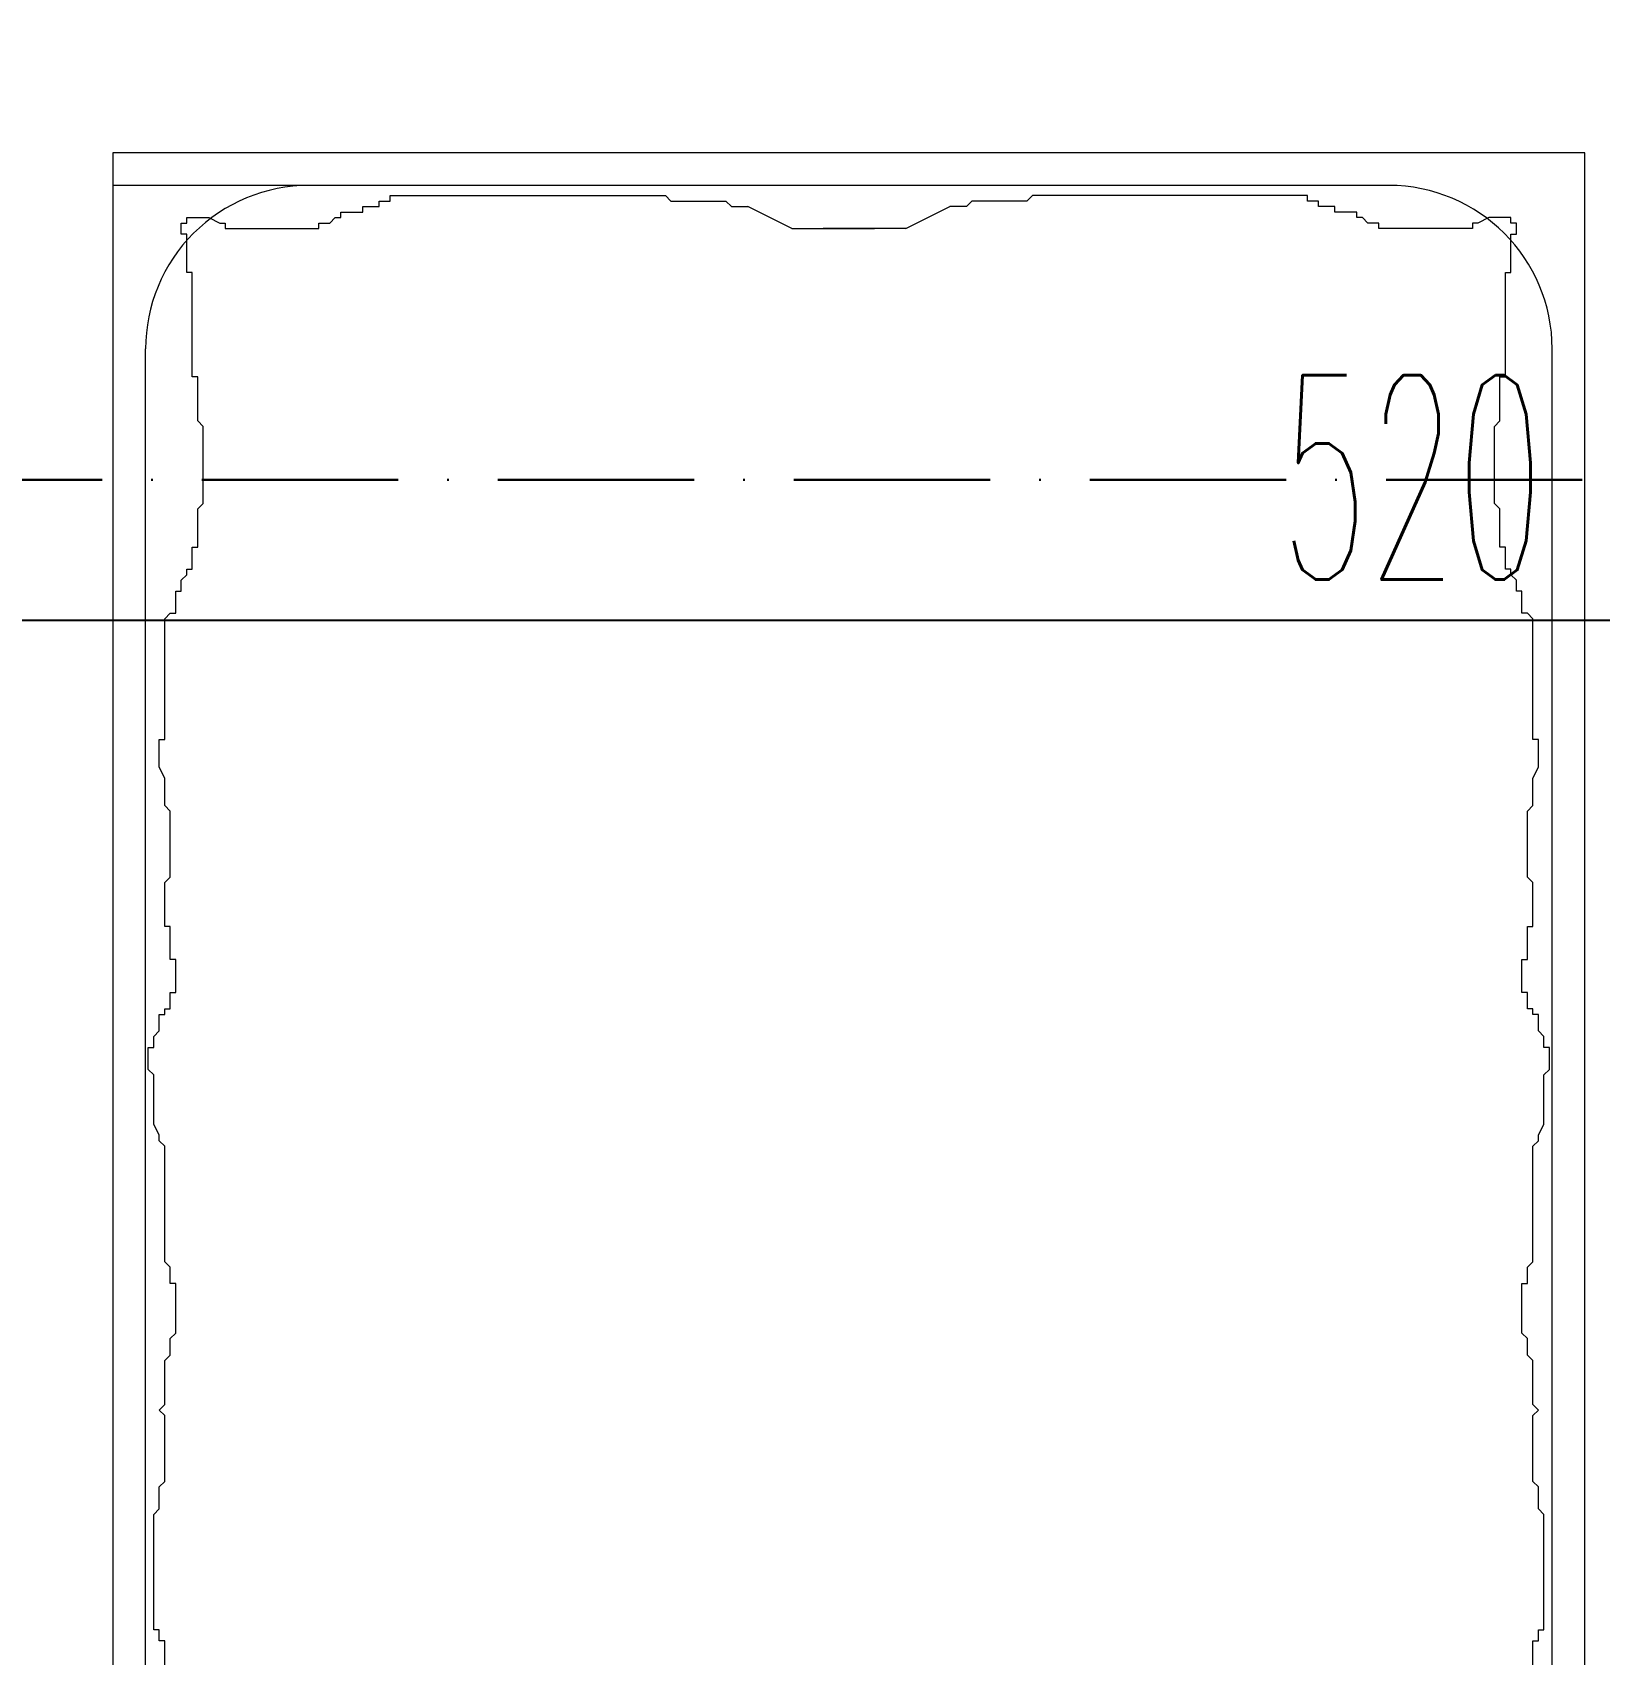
# Model space of a CAD drawing. Extents: x 775040 to 808375, y 4159409 to 4163651.
# Drawn here: x 784403.3 to 784499.1, y 4161926.9 to 4162026.1 of the extents above; entities that cross this region are included whole.
import ezdxf

# ---------------------------------------------------------------- set-up
doc = ezdxf.new("R2010")
doc.units = 0
doc.header["$MEASUREMENT"] = 0
doc.header["$PDMODE"] = 3
doc.linetypes.add('ACAD_ISO10W100', pattern=[18, 12, -3, 0, -3])
doc.linetypes.add('DUZ', pattern=[500, 500])
doc.layers.get('0').update_dxf_attribs({"linetype": 'DUZ'})
for name, color, linetype, lineweight in [('Z_aks', 2, 'ACAD_ISO10W100', 30), ('Z_dış ölçü', 115, 'Continuous', 25), ('Z_iç ölçü yatay', 75, 'Continuous', 20), ('Z_tefriş', 73, 'Continuous', 5)]:
    doc.layers.add(name, color=color, linetype=linetype, lineweight=lineweight)
doc.styles.add('OLCUIC', font='ROMANS.SHX', dxfattribs={"width": 0.5})
doc.dimstyles.new('ölçü 50', dxfattribs={"dimtxt": 12.5, "dimasz": 7, "dimexe": 5.3, "dimexo": 5, "dimgap": 2.5, "dimtad": 1, "dimdec": 0, "dimzin": 9, "dimdsep": 46, "dimtxsty": 'OLCUIC', "dimblk1": 'ARCHTICK', "dimblk2": 'ARCHTICK', "dimsah": 1, "dimcen": 0, "dimdle": 5.5, "dimadec": 0, "dimazin": 0, "dimtfac": 1, "dimtdec": 0, "dimtix": 1, "dimtofl": 0, "dimtmove": 1, "dimatfit": 3, "dimldrblk": 'ARCHTICK', "dimfxl": 0, "dimtolj": 1, "dimtzin": 0, "dimarcsym": 0})

# ---------------------------------------------------------------- blocks, each defined once
blk = doc.blocks.new('_ARCHTICK')
at = {"color": 0, "linetype": 'ByBlock', "const_width": 0.15}
blk.add_lwpolyline([(-0.5, -0.5), (0.5, 0.5)], dxfattribs=at)
blk = doc.blocks.new('*D147')
at = {"layer": 'Defpoints', "color": 0, "linetype": 'Continuous', "transparency": 16777216}
for p in [(784227.643, 4162026.111), (784747.643, 4162018.755), (784227.643, 4161990.146)]:
    blk.add_point(p, dxfattribs=at)
at = {"layer": 'Z_iç ölçü yatay', "color": 0, "linetype": 'Continuous', "lineweight": -2, "transparency": 16777216}
for p, q in [((784227.643, 4162015.146), (784227.643, 4161984.846)), ((784747.643, 4162013.755), (784747.643, 4161984.846)), ((784753.143, 4161990.146), (784222.143, 4161990.146))]:
    blk.add_line(p, q, dxfattribs=at)
at = {"layer": 'Z_iç ölçü yatay', "color": 0, "linetype": 'Continuous', "lineweight": -2, "transparency": 16777216, "xscale": 7, "yscale": 7, "zscale": 7, "rotation": 180}
blk.add_blockref('_ARCHTICK', (784227.643, 4161990.146), dxfattribs=at)
at = {"layer": 'Z_iç ölçü yatay', "color": 0, "linetype": 'Continuous', "lineweight": -2, "transparency": 16777216, "xscale": 7, "yscale": 7, "zscale": 7}
blk.add_blockref('_ARCHTICK', (784747.643, 4161990.146), dxfattribs=at)
at = {"layer": 'Z_iç ölçü yatay', "color": 0, "linetype": 'Continuous', "transparency": 16777216, "insert": (784487.643, 4161998.896), "char_height": 12.5, "attachment_point": 5, "style": 'OLCUIC'}
blk.add_mtext('\\A1;520', dxfattribs=at)
blk = doc.blocks.new('YATAK 2')
at = {"layer": 'Z_tefriş'}
for p, q in [((-8643.915, 17107.345), (-8643.915, 16917.345)), ((-8553.915, 16917.345), (-8553.915, 17107.345)), ((-8641.915, 17095.345), (-8641.915, 16929.345)), ((-8555.915, 17095.345), (-8555.915, 16929.345)), ((-8640.741, 17010.032), (-8640.741, 17008.352)), ((-8557.089, 17010.032), (-8557.089, 17008.352)), ((-8640.741, 17008.352), (-8641.078, 17008.352)), ((-8641.078, 17008.352), (-8641.078, 17007.68)), ((-8557.089, 17008.352), (-8556.753, 17008.352)), ((-8556.753, 17008.352), (-8556.753, 17007.68)), ((-8641.078, 17007.68), (-8641.414, 17007.68)), ((-8641.414, 17007.68), (-8641.414, 17000.622)), ((-8556.753, 17007.68), (-8556.416, 17007.68)), ((-8556.416, 17007.68), (-8556.416, 17000.622)), ((-8641.414, 17000.622), (-8641.078, 17000.286)), ((-8556.416, 17000.622), (-8556.753, 17000.286)), ((-8641.078, 17000.286), (-8641.078, 16998.942)), ((-8556.753, 17000.286), (-8556.753, 16998.942)), ((-8641.078, 16998.942), (-8640.741, 16998.606)), ((-8640.741, 16998.606), (-8640.741, 16994.574)), ((-8556.753, 16998.942), (-8557.089, 16998.606)), ((-8557.089, 16998.606), (-8557.089, 16994.574)), ((-8640.741, 16994.574), (-8641.078, 16994.237)), ((-8557.089, 16994.574), (-8556.753, 16994.237)), ((-8641.078, 16994.237), (-8640.741, 16993.901)), ((-8640.741, 16993.901), (-8640.741, 16991.213)), ((-8556.753, 16994.237), (-8557.089, 16993.901)), ((-8557.089, 16993.901), (-8557.089, 16991.213)), ((-8640.741, 16991.213), (-8640.405, 16990.877)), ((-8640.405, 16990.877), (-8640.405, 16989.869)), ((-8557.089, 16991.213), (-8557.425, 16990.877)), ((-8557.425, 16990.877), (-8557.425, 16989.869)), ((-8640.405, 16989.869), (-8640.069, 16989.533)), ((-8640.069, 16989.533), (-8640.069, 16986.508)), ((-8557.425, 16989.869), (-8557.762, 16989.533)), ((-8557.762, 16989.533), (-8557.762, 16986.508)), ((-8640.069, 16986.508), (-8640.405, 16986.508)), ((-8640.405, 16986.508), (-8640.405, 16985.5)), ((-8557.762, 16986.508), (-8557.425, 16986.508)), ((-8557.425, 16986.508), (-8557.425, 16985.5)), ((-8640.405, 16985.5), (-8640.741, 16985.164)), ((-8640.741, 16985.164), (-8640.741, 16978.107)), ((-8557.425, 16985.5), (-8557.089, 16985.164)), ((-8557.089, 16985.164), (-8557.089, 16978.107)), ((-8640.741, 16978.107), (-8641.078, 16977.771)), ((-8641.078, 16977.771), (-8641.078, 16977.435)), ((-8557.089, 16978.107), (-8556.753, 16977.771)), ((-8556.753, 16977.771), (-8556.753, 16977.435)), ((-8641.078, 16977.435), (-8641.414, 16976.763)), ((-8641.414, 16976.763), (-8641.414, 16973.738)), ((-8556.753, 16977.435), (-8556.416, 16976.763)), ((-8556.416, 16976.763), (-8556.416, 16973.738)), ((-8641.414, 16973.738), (-8641.75, 16973.402)), ((-8556.416, 16973.738), (-8556.08, 16973.402)), ((-8641.75, 16973.402), (-8641.75, 16972.058)), ((-8556.08, 16973.402), (-8556.08, 16972.058)), ((-8641.75, 16972.058), (-8641.414, 16972.058)), ((-8641.414, 16972.058), (-8641.414, 16971.386)), ((-8556.416, 16972.058), (-8556.416, 16971.386)), ((-8556.08, 16972.058), (-8556.416, 16972.058)), ((-8641.414, 16971.386), (-8641.078, 16971.05)), ((-8641.078, 16971.05), (-8641.078, 16970.042)), ((-8556.416, 16971.386), (-8556.753, 16971.05)), ((-8556.753, 16971.05), (-8556.753, 16970.042)), ((-8641.078, 16970.042), (-8640.741, 16970.042)), ((-8640.741, 16970.042), (-8640.741, 16969.706)), ((-8640.741, 16969.706), (-8640.405, 16969.706)), ((-8640.405, 16969.706), (-8640.405, 16968.697)), ((-8557.089, 16969.706), (-8557.425, 16969.706)), ((-8557.425, 16969.706), (-8557.425, 16968.697)), ((-8557.089, 16970.042), (-8557.089, 16969.706)), ((-8556.753, 16970.042), (-8557.089, 16970.042)), ((-8640.405, 16968.697), (-8640.069, 16968.697)), ((-8640.069, 16968.697), (-8640.069, 16966.681)), ((-8557.762, 16968.697), (-8557.762, 16966.681)), ((-8557.425, 16968.697), (-8557.762, 16968.697)), ((-8640.069, 16966.681), (-8640.405, 16966.681)), ((-8640.405, 16966.681), (-8640.405, 16964.665)), ((-8557.762, 16966.681), (-8557.425, 16966.681)), ((-8557.425, 16966.681), (-8557.425, 16964.665)), ((-8640.405, 16964.665), (-8640.741, 16964.665)), ((-8640.741, 16964.665), (-8640.741, 16961.976)), ((-8557.425, 16964.665), (-8557.089, 16964.665)), ((-8557.089, 16964.665), (-8557.089, 16961.976)), ((-8640.741, 16961.976), (-8640.405, 16961.64)), ((-8557.089, 16961.976), (-8557.425, 16961.64)), ((-8640.405, 16961.64), (-8640.405, 16957.608)), ((-8557.425, 16961.64), (-8557.425, 16957.608)), ((-8640.405, 16957.608), (-8640.741, 16957.272)), ((-8640.741, 16957.272), (-8640.741, 16955.591)), ((-8557.425, 16957.608), (-8557.089, 16957.272)), ((-8557.089, 16957.272), (-8557.089, 16955.591)), ((-8640.741, 16955.591), (-8641.078, 16954.919)), ((-8641.078, 16954.919), (-8641.078, 16953.239)), ((-8557.089, 16955.591), (-8556.753, 16954.919)), ((-8556.753, 16954.919), (-8556.753, 16953.239)), ((-8641.078, 16953.239), (-8640.741, 16953.239)), ((-8640.741, 16953.239), (-8640.741, 16945.846)), ((-8557.089, 16953.239), (-8557.089, 16945.846)), ((-8556.753, 16953.239), (-8557.089, 16953.239)), ((-8640.741, 16945.846), (-8640.405, 16945.51)), ((-8557.089, 16945.846), (-8557.425, 16945.51)), ((-8640.405, 16945.51), (-8640.069, 16945.51)), ((-8640.069, 16945.51), (-8640.069, 16944.166)), ((-8557.762, 16945.51), (-8557.762, 16944.166)), ((-8557.425, 16945.51), (-8557.762, 16945.51)), ((-8640.069, 16944.166), (-8639.732, 16944.166)), ((-8639.732, 16944.166), (-8639.732, 16943.494)), ((-8558.098, 16944.166), (-8558.098, 16943.494)), ((-8557.762, 16944.166), (-8558.098, 16944.166)), ((-8639.732, 16943.494), (-8639.396, 16943.157)), ((-8639.396, 16943.157), (-8639.396, 16942.821)), ((-8558.098, 16943.494), (-8558.434, 16943.157)), ((-8558.434, 16943.157), (-8558.434, 16942.821)), ((-8639.396, 16942.821), (-8639.06, 16942.821)), ((-8639.06, 16942.821), (-8639.06, 16941.477)), ((-8558.771, 16942.821), (-8558.771, 16941.477)), ((-8558.434, 16942.821), (-8558.771, 16942.821)), ((-8639.06, 16941.477), (-8638.723, 16941.477)), ((-8638.723, 16941.477), (-8638.723, 16939.125)), ((-8559.107, 16941.477), (-8559.107, 16939.125)), ((-8558.771, 16941.477), (-8559.107, 16941.477)), ((-8638.723, 16939.125), (-8638.387, 16938.789)), ((-8559.107, 16939.125), (-8559.443, 16938.789)), ((-8638.387, 16938.789), (-8638.387, 16934.084)), ((-8559.443, 16938.789), (-8559.443, 16934.084)), ((-8638.387, 16934.084), (-8638.723, 16933.748)), ((-8559.443, 16934.084), (-8559.107, 16933.748)), ((-8638.723, 16933.748), (-8638.723, 16931.06)), ((-8559.107, 16933.748), (-8559.107, 16931.06)), ((-8638.723, 16931.06), (-8639.06, 16931.06)), ((-8639.06, 16931.06), (-8639.06, 16924.675)), ((-8559.107, 16931.06), (-8558.771, 16931.06)), ((-8558.771, 16931.06), (-8558.771, 16924.675)), ((-8639.396, 16924.675), (-8639.396, 16922.322)), ((-8639.06, 16924.675), (-8639.396, 16924.675)), ((-8558.771, 16924.675), (-8558.434, 16924.675)), ((-8558.434, 16924.675), (-8558.434, 16922.322)), ((-8639.396, 16922.322), (-8639.732, 16922.322)), ((-8639.732, 16922.322), (-8639.732, 16921.65)), ((-8558.434, 16922.322), (-8558.098, 16922.322)), ((-8558.098, 16922.322), (-8558.098, 16921.65)), ((-8639.732, 16921.65), (-8639.396, 16921.65)), ((-8639.396, 16921.65), (-8639.396, 16921.314)), ((-8639.396, 16921.314), (-8638.051, 16921.314)), ((-8638.051, 16921.314), (-8637.378, 16921.65)), ((-8637.378, 16921.65), (-8637.042, 16921.65)), ((-8637.042, 16921.65), (-8637.042, 16921.986)), ((-8637.042, 16921.986), (-8631.324, 16921.986)), ((-8631.324, 16921.986), (-8631.324, 16921.65)), ((-8631.324, 16921.65), (-8630.651, 16921.65)), ((-8630.651, 16921.65), (-8630.315, 16921.314)), ((-8630.315, 16921.314), (-8629.978, 16921.314)), ((-8629.978, 16921.314), (-8629.978, 16920.978)), ((-8602.398, 16921.986), (-8605.089, 16920.642)), ((-8602.398, 16921.986), (-8597.353, 16921.986)), ((-8595.432, 16921.986), (-8600.478, 16921.986)), ((-8595.432, 16921.986), (-8592.742, 16920.642)), ((-8567.852, 16921.314), (-8567.852, 16920.978)), ((-8567.516, 16921.314), (-8567.852, 16921.314)), ((-8567.179, 16921.65), (-8567.516, 16921.314)), ((-8566.507, 16921.65), (-8567.179, 16921.65)), ((-8566.507, 16921.986), (-8566.507, 16921.65)), ((-8560.789, 16921.986), (-8566.507, 16921.986)), ((-8560.789, 16921.65), (-8560.789, 16921.986)), ((-8560.452, 16921.65), (-8560.789, 16921.65)), ((-8559.78, 16921.314), (-8560.452, 16921.65)), ((-8558.434, 16921.314), (-8559.78, 16921.314)), ((-8558.434, 16921.65), (-8558.434, 16921.314)), ((-8558.098, 16921.65), (-8558.434, 16921.65)), ((-8629.978, 16920.978), (-8628.633, 16920.978)), ((-8628.633, 16920.978), (-8628.633, 16920.642)), ((-8628.633, 16920.642), (-8627.624, 16920.642)), ((-8627.624, 16920.642), (-8627.624, 16920.306)), ((-8627.624, 16920.306), (-8626.951, 16920.306)), ((-8626.951, 16920.306), (-8626.951, 16919.97)), ((-8610.134, 16919.97), (-8609.798, 16920.306)), ((-8609.798, 16920.306), (-8606.434, 16920.306)), ((-8606.098, 16920.642), (-8606.434, 16920.306)), ((-8606.098, 16920.642), (-8605.089, 16920.642)), ((-8591.733, 16920.642), (-8592.742, 16920.642)), ((-8591.733, 16920.642), (-8591.396, 16920.306)), ((-8588.033, 16920.306), (-8591.396, 16920.306)), ((-8587.696, 16919.97), (-8588.033, 16920.306)), ((-8570.879, 16920.306), (-8570.879, 16919.97)), ((-8570.206, 16920.306), (-8570.879, 16920.306)), ((-8570.206, 16920.642), (-8570.206, 16920.306)), ((-8569.197, 16920.642), (-8570.206, 16920.642)), ((-8569.197, 16920.978), (-8569.197, 16920.642)), ((-8567.852, 16920.978), (-8569.197, 16920.978)), ((-8631.915, 16919.345), (-8553.915, 16919.345)), ((-8626.951, 16919.97), (-8610.134, 16919.97)), ((-8570.879, 16919.97), (-8587.696, 16919.97)), ((-8643.915, 16917.345), (-8553.915, 16917.345))]:
    blk.add_line(p, q, dxfattribs=at)
for centre, start, end in [((-8631.915, 16929.345), 180, 270), ((-8565.915, 16929.345), 270, 0)]:
    blk.add_arc(centre, 10, start, end, dxfattribs=at)
blk = doc.blocks.new('*D352')
at = {"layer": 'Defpoints', "color": 0, "linetype": 'Continuous', "transparency": 16777216}
for p in [(783912.643, 4161993.631), (784160.775, 4161993.631), (785220.784, 4161803.755)]:
    blk.add_point(p, dxfattribs=at)
at = {"layer": 'Z_dış ölçü', "color": 0, "linetype": 'Continuous', "lineweight": -2, "transparency": 16777216}
for p, q in [((783912.643, 4161798.255), (783912.643, 4161999.131)), ((783920.643, 4161993.631), (783907.343, 4161993.631)), ((783920.643, 4161803.755), (783907.343, 4161803.755))]:
    blk.add_line(p, q, dxfattribs=at)
at = {"layer": 'Z_dış ölçü', "color": 0, "linetype": 'Continuous', "lineweight": -2, "transparency": 16777216, "xscale": 7, "yscale": 7, "zscale": 7}
for p, rotation in [((783912.643, 4161993.631), 90), ((783912.643, 4161803.755), 270)]:
    blk.add_blockref('_ARCHTICK', p, dxfattribs=dict(at, rotation=rotation))
at = {"layer": 'Z_dış ölçü', "color": 0, "linetype": 'Continuous', "transparency": 16777216, "insert": (783903.893, 4161898.693), "char_height": 12.5, "attachment_point": 5, "rotation": 90, "style": 'OLCUIC'}
blk.add_mtext('\\A1;190', dxfattribs=at)

msp = doc.modelspace()

# ---------------------------------------------------------------- linework, layer by layer
at = {"layer": 'Z_aks'}
msp.add_line((786597.643, 4161998.755), (783787.643, 4161998.755), dxfattribs=at)

# ---------------------------------------------------------------- block references
at = {"layer": 'Z_tefriş', "rotation": 180}
msp.add_blockref('YATAK 2', (775854.288, 4178936.099), dxfattribs=at)

# ---------------------------------------------------------------- dimensions: what is measured, and where the dimension line sits
at = {"layer": 'Z_dış ölçü', "linetype": 'Continuous'}
dim = msp.add_linear_dim(base=(783912.643, 4161993.631), p1=(785220.784, 4161803.755), p2=(784160.775, 4161993.631), angle=90, dimstyle='ölçü 50', override={"dimfxl": 8}, dxfattribs=at)
dim.commit()
dim.dimension.update_dxf_attribs({"geometry": '*D352', "text_midpoint": (783903.893, 4161898.693)})
at = {"layer": 'Z_iç ölçü yatay', "linetype": 'Continuous'}
dim = msp.add_linear_dim(base=(784227.643, 4161990.146), p1=(784747.643, 4162018.755), p2=(784227.643, 4162026.111), dimstyle='ölçü 50', dxfattribs=at)
dim.commit()
dim.dimension.update_dxf_attribs({"geometry": '*D147', "text_midpoint": (784487.643, 4161998.896)})

doc.saveas('drawing.dxf')
